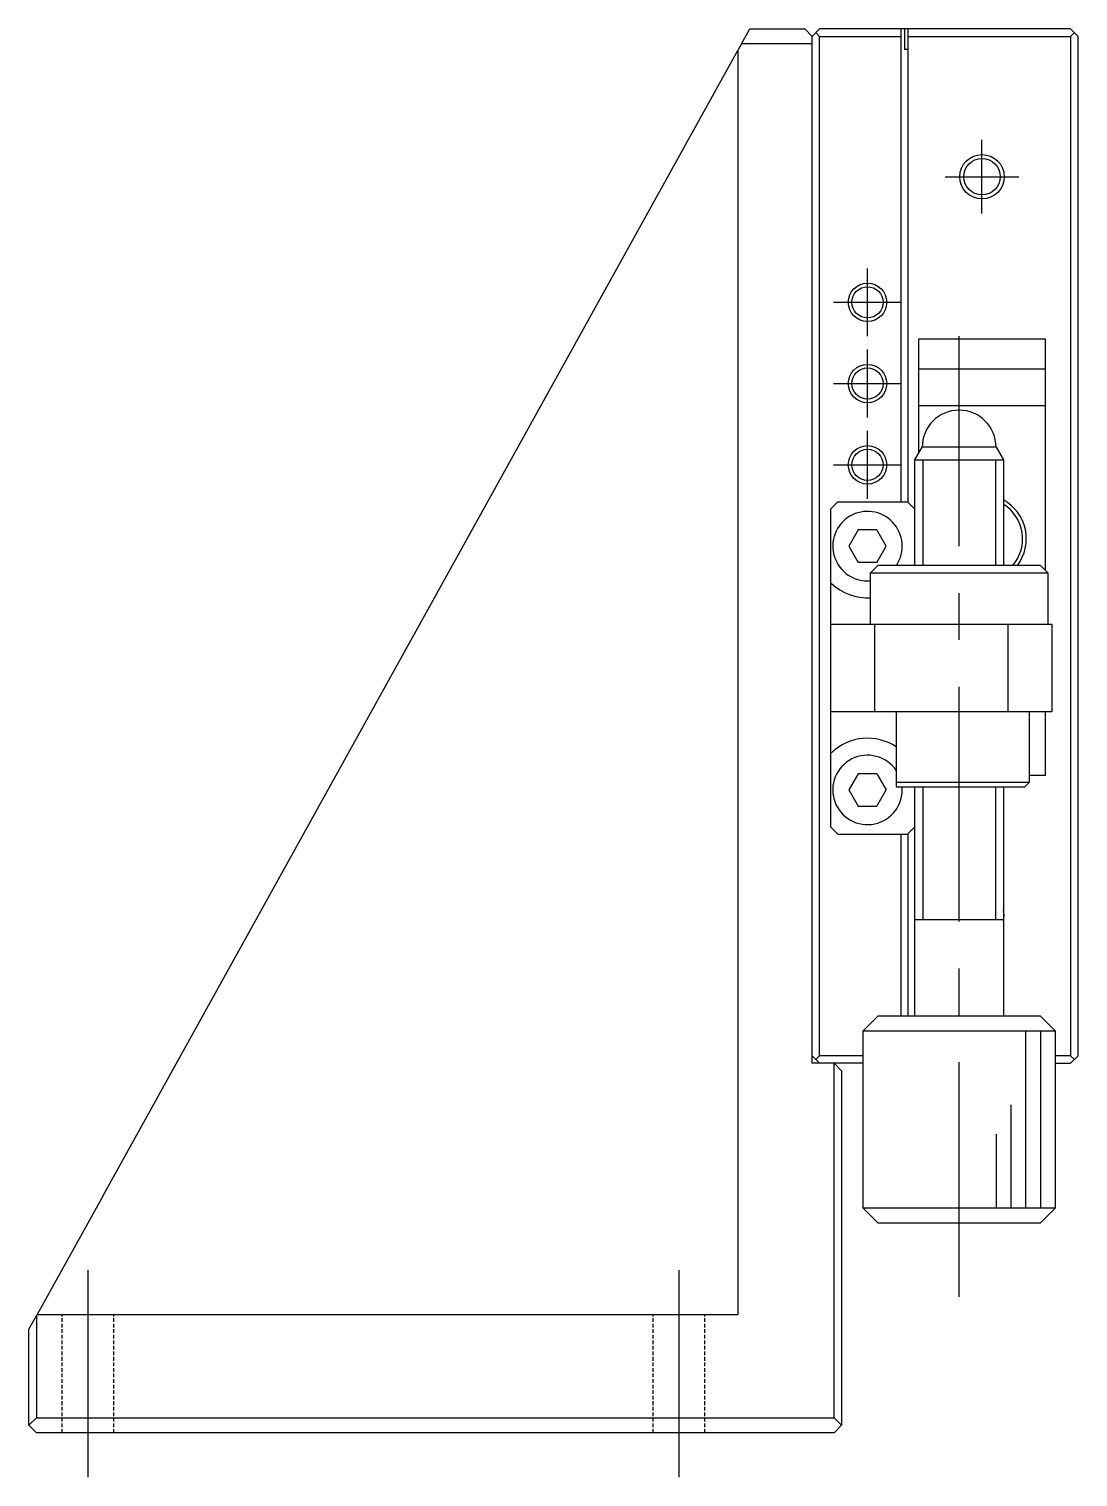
# Model space of a CAD drawing. Extents: x 0 to 388, y -8 to 269.
# Drawn here: x 0 to 71, y 88.9 to 186.9 of the extents above; entities that cross this region are included whole.
import ezdxf

# ---------------------------------------------------------------- set-up
doc = ezdxf.new("R2010")
doc.units = 0
doc.header["$LTSCALE"] = 0.5
doc.linetypes.add('CENTER', pattern=[50.8, 31.75, -6.35, 6.35, -6.35])
doc.linetypes.add('DASHED', pattern=[0.75, 0.5, -0.25])
for name, color, linetype in [('MSM_CENTER', 1, 'CENTER'), ('MSM_CONTINUOUS', 7, 'CONTINUOUS'), ('MSM_DASHED', 4, 'DASHED'), ('MSM_NARROW', 5, 'CONTINUOUS')]:
    doc.layers.add(name, color=color, linetype=linetype)

msp = doc.modelspace()

# ---------------------------------------------------------------- linework, layer by layer
at = {"layer": 'MSM_CENTER'}
for p, q in [((64.5, 174.405071), (64.5, 179.405071)), ((62, 176.905071), (67, 176.905071)), ((56.75, 166.105071), (56.75, 170.705071)), ((54.45, 168.405071), (59.05, 168.405071)), ((62.95, 101.105071), (62.95, 166.105071)), ((56.75, 160.605071), (56.75, 165.205071)), ((54.45, 162.905071), (59.05, 162.905071)), ((56.75, 155.105071), (56.75, 159.705071)), ((54.45, 157.405071), (59.05, 157.405071)), ((4, 88.905071), (4, 102.905071)), ((44, 88.905071), (44, 102.905071))]:
    msp.add_line(p, q, dxfattribs=at)
at = {"layer": 'MSM_CONTINUOUS'}
for p, q in [((48.224887, 185.905071), (48.779197, 186.905071)), ((48.779197, 186.905071), (52.5, 186.905071)), ((53, 186.405071), (52.5, 186.905071)), ((53.5, 186.905071), (53, 186.405071)), ((53, 116.905071), (53, 186.405071)), ((53.25, 186.655071), (53.5, 186.405071)), ((70.5, 186.905071), (53.5, 186.905071)), ((53.5, 186.405071), (59, 186.405071)), ((53.5, 117.405071), (53.5, 186.405071)), ((59, 186.905071), (59, 154.905071)), ((59.25, 186.905071), (59.25, 185.505071)), ((59.5, 154.855071), (59.5, 186.905071)), ((59.5, 186.405071), (70.5, 186.405071)), ((71, 186.405071), (70.5, 186.905071)), ((70.5, 186.405071), (70.75, 186.655071)), ((70.5, 186.405071), (70.5, 117.405071)), ((71, 117.405071), (71, 186.405071)), ((4.988781, 107.905071), (48, 185.499363)), ((48.224887, 185.905071), (48, 185.499363)), ((48, 99.905071), (48, 185.499363)), ((53, 185.905071), (48.224887, 185.905071)), ((59.5, 185.505071), (59.25, 185.505071)), ((68.8, 165.905071), (60.2, 165.905071)), ((60.2, 165.905071), (60.2, 158.172058)), ((68.8, 150.255071), (68.8, 165.905071)), ((60.2, 163.905071), (68.8, 163.905071)), ((68.8, 161.405071), (60.2, 161.405071)), ((59.95, 157.739045), (60.45, 158.605071)), ((65.45, 158.605071), (60.45, 158.605071)), ((65.45, 158.605071), (65.95, 157.739045)), ((59.95, 157.739045), (65.95, 157.739045)), ((59.95, 150.605071), (59.95, 157.739045)), ((65.95, 157.739045), (65.95, 150.605071)), ((54.25, 154.405071), (54.75, 154.905071)), ((54.75, 154.905071), (59.45, 154.905071)), ((59.45, 154.905071), (59.95, 154.405071)), ((54.25, 154.405071), (54.25, 132.905071)), ((56.114915, 153.005071), (55.479829, 151.905071)), ((57.385085, 153.005071), (56.114915, 153.005071)), ((58.020171, 151.905071), (57.385085, 153.005071)), ((55.479829, 151.905071), (56.114915, 150.805071)), ((57.385085, 150.805071), (58.020171, 151.905071)), ((57.385085, 150.805071), (56.114915, 150.805071)), ((56.95, 150.105071), (57.45, 150.605071)), ((56.95, 150.105071), (68.95, 150.105071)), ((56.95, 146.605071), (56.95, 150.105071)), ((68.45, 150.605071), (57.45, 150.605071)), ((68.45, 150.605071), (68.95, 150.105071)), ((68.95, 150.105071), (68.95, 146.605071)), ((54.25, 149.357543), (54.319179, 149.386915)), ((69.25, 146.605071), (54.25, 146.605071)), ((57.25, 140.705071), (57.25, 146.605071)), ((66.25, 146.605071), (66.25, 140.705071)), ((69.25, 140.705071), (69.25, 146.605071)), ((54.25, 140.705071), (69.25, 140.705071)), ((58.7, 140.705071), (58.7, 135.605071)), ((67.7, 140.705071), (67.7, 135.905071)), ((68.8, 136.405071), (68.8, 140.705071)), ((54.319179, 137.923226), (54.25, 137.952598)), ((56.114915, 136.505071), (55.479829, 135.405071)), ((57.385085, 136.505071), (56.114915, 136.505071)), ((57.385085, 136.505071), (58.020171, 135.405071)), ((67.7, 136.405071), (68.8, 136.405071)), ((55.479829, 135.405071), (56.114915, 134.305071)), ((57.385085, 134.305071), (58.020171, 135.405071)), ((67.7, 135.905071), (58.7, 135.905071)), ((58.7, 135.605071), (67.4, 135.605071)), ((59.95, 120.105071), (59.95, 135.605071)), ((65.95, 135.605071), (65.95, 120.105071)), ((67.7, 135.905071), (67.4, 135.605071)), ((56.114915, 134.305071), (57.385085, 134.305071)), ((54.75, 132.405071), (54.25, 132.905071)), ((54.75, 132.405071), (59.45, 132.405071)), ((59, 132.405071), (59, 120.105071)), ((59.95, 132.905071), (59.45, 132.405071)), ((59.5, 120.105071), (59.5, 132.455071)), ((65.950005, 126.605071), (59.949995, 126.605071)), ((56.45, 119.105071), (57.45, 120.105071)), ((68.45, 120.105071), (57.45, 120.105071)), ((68.45, 120.105071), (69.45, 119.105071)), ((56.45, 119.105071), (69.45, 119.105071)), ((56.45, 107.105071), (56.45, 119.105071)), ((69.45, 119.105071), (69.45, 107.105071)), ((53, 117.405071), (53.5, 116.905071)), ((56.45, 116.905071), (53, 116.905071)), ((53.5, 117.405071), (53.25, 117.155071)), ((56.45, 117.405071), (53.5, 117.405071)), ((54.5, 92.905071), (54.5, 116.905071)), ((54.5, 116.905071), (55, 116.405071)), ((70.5, 117.405071), (69.45, 117.405071)), ((69.45, 116.905071), (70.5, 116.905071)), ((70.5, 116.905071), (71, 117.405071)), ((70.75, 117.155071), (70.5, 117.405071)), ((55, 116.405071), (55, 92.405071)), ((4.988781, 107.905071), (0.554309, 99.905071)), ((69.45, 107.105071), (56.45, 107.105071)), ((57.45, 106.105071), (56.45, 107.105071)), ((69.45, 107.105071), (68.45, 106.105071)), ((57.45, 106.105071), (68.45, 106.105071)), ((0, 98.905071), (0.5, 99.807094)), ((0.554309, 99.905071), (0.5, 99.807094)), ((0.5, 99.807094), (0.5, 92.905071)), ((0.554309, 99.905071), (48, 99.905071)), ((0, 92.405071), (0, 98.905071)), ((0.5, 92.905071), (0, 92.405071)), ((0, 92.405071), (0.5, 91.905071)), ((0.5, 92.905071), (54.5, 92.905071)), ((55, 92.405071), (54.5, 92.905071)), ((54.5, 91.905071), (55, 92.405071)), ((54.5, 91.905071), (0.5, 91.905071))]:
    msp.add_line(p, q, dxfattribs=at)
for centre, radius in [((64.5, 176.905071), 1.2295), ((56.75, 168.405071), 1.0565), ((56.75, 162.905071), 1.0565), ((56.75, 157.405071), 1.0565)]:
    msp.add_circle(centre, radius, dxfattribs=at)
for centre, radius, start, end in [((62.95, 158.605071), 2.5, 0, 180), ((64.5, 152.405071), 3, 323.130102, 61.096665), ((56.75, 151.905071), 2.35, 326.413761, 274.8820996), ((64.5, 152.405071), 2.75, 319.114807, 58.178632), ((56.75, 151.905071), 3.5, 226.010986, 273.275829), ((56.75, 135.405071), 3.5, 56.141563, 133.989014), ((56.75, 135.405071), 2.35, 33.923112, 4.88215577)]:
    msp.add_arc(centre, radius, start, end, dxfattribs=at)
at = {"layer": 'MSM_DASHED'}
for p, q in [((2.25, 91.905071), (2.25, 99.905071)), ((5.75, 91.905071), (5.75, 99.905071)), ((42.25, 91.905071), (42.25, 99.905071)), ((45.75, 91.905071), (45.75, 99.905071))]:
    msp.add_line(p, q, dxfattribs=at)
at = {"layer": 'MSM_NARROW'}
for p, q in [((60.4915, 157.739045), (60.4915, 150.605071)), ((65.4085, 157.739045), (65.4085, 150.605071)), ((60.4915, 135.605071), (60.4915, 126.605071)), ((65.4085, 135.605071), (65.4085, 126.605071)), ((67.45, 119.105071), (67.45, 107.105071)), ((68.45, 119.105071), (68.45, 107.105071)), ((66.45, 114.105071), (66.45, 107.105071)), ((65.45, 112.105071), (65.45, 107.105071))]:
    msp.add_line(p, q, dxfattribs=at)
for centre, radius in [((64.5, 176.905071), 1.5), ((56.75, 168.405071), 1.3), ((56.75, 162.905071), 1.3), ((56.75, 157.405071), 1.3)]:
    msp.add_circle(centre, radius, dxfattribs=at)
msp.add_arc((64.5, 126.905071), 1.5, 345.164889, 14.835111, dxfattribs=at)

doc.saveas('drawing.dxf')
